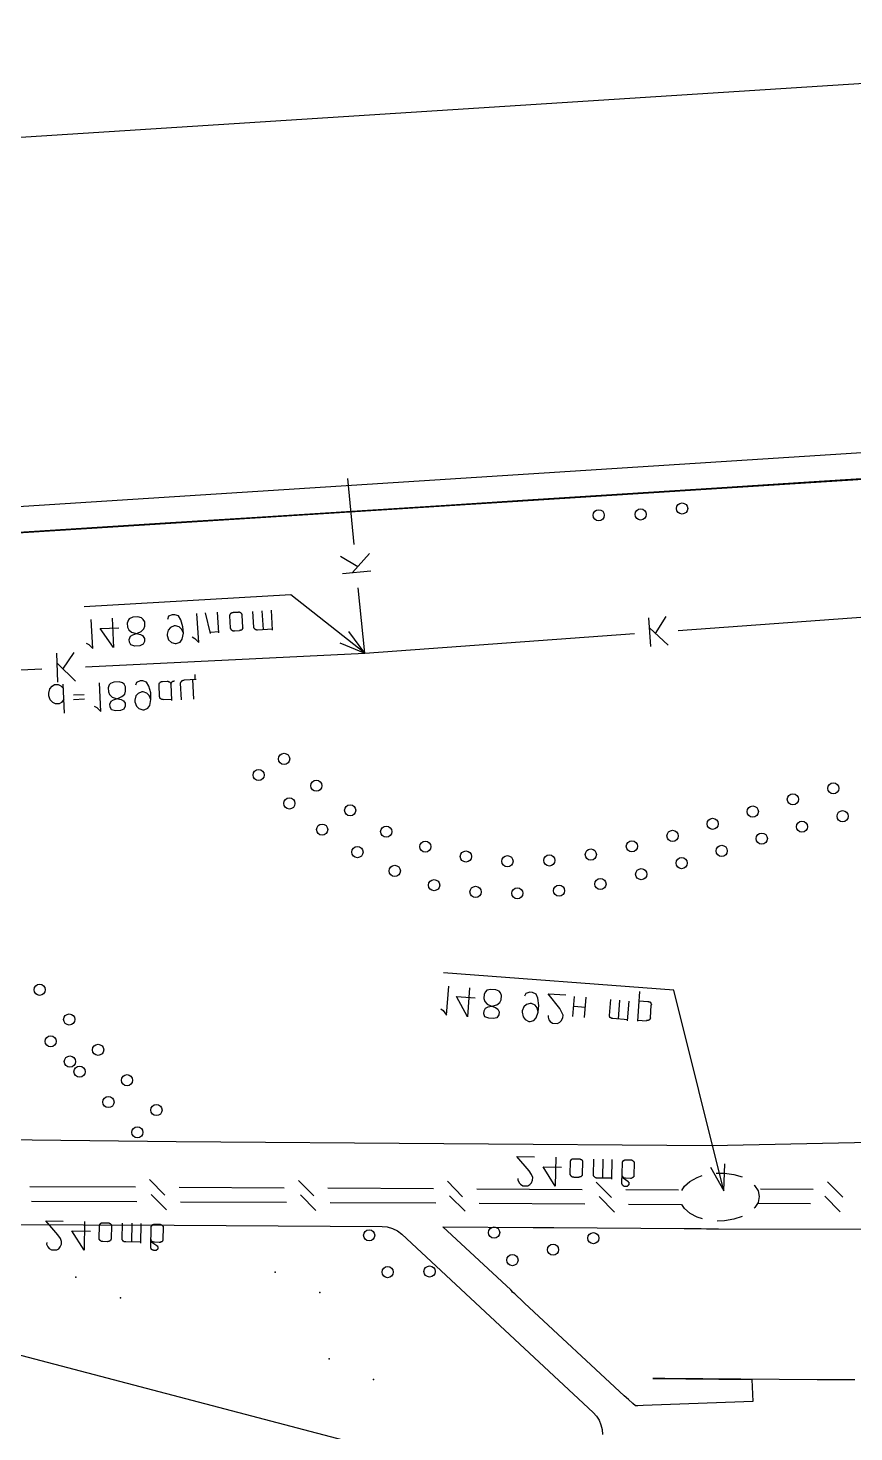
# Model space of a CAD drawing. Header units: metres. Extents: x 20 to 357, y 34 to 206.
# Drawn here: x 116.6 to 146.2, y 100.3 to 150.5 of the extents above; entities that cross this region are included whole.
import ezdxf

# ---------------------------------------------------------------- set-up
doc = ezdxf.new("R2010")
doc.units = ezdxf.units.M
for name, color, linetype in [('BOUNDARY', 7, 'Continuous'), ('BUILDING', 7, 'Continuous'), ('ELECTR_CABLE_COMM', 7, 'Continuous'), ('GRASS', 7, 'Continuous'), ('SEWER', 7, 'Continuous'), ('TREE', 7, 'Continuous')]:
    doc.layers.add(name, color=color, linetype=linetype)

# ---------------------------------------------------------------- blocks, each defined once
blk = doc.blocks.new('КАЛИНА_ОБЫКНОВЕННАЯ')
blk.add_circle((0, 0), 0.2)
blk = doc.blocks.new('МОЖЖЕВЕЛЬНИК')
blk.add_circle((0, 0), 0.2)
blk = doc.blocks.new('БАРБАРИС_ТУНБЕРГА')
blk.add_circle((0, 0), 0.2)
blk = doc.blocks.new('РЯБИНА_ОБЫКНОВЕННАЯ')
blk.add_circle((0, 0), 0.2)
blk = doc.blocks.new('ТУЯ_ЗАПАДНАЯ')
blk.add_circle((0, 0), 0.2)
blk = doc.blocks.new('СИРЕНЬ_ОБЫКНОВЕННАЯ')
blk.add_circle((0, 0), 0.2)

msp = doc.modelspace()

# ---------------------------------------------------------------- linework, layer by layer
at = {"layer": 'BOUNDARY'}
for points in [[(151.114, 134.683), (144.537, 134.265), (141.249, 134.056), (134.672, 133.638), (131.384, 133.429), (124.807, 133.011), (121.518, 132.802), (114.952, 132.385), (111.664, 132.176), (105.087, 131.747), (101.799, 131.538), (95.222, 131.12), (91.933, 130.911), (85.357, 130.493), (82.068, 130.284), (75.491, 129.866), (72.203, 129.657), (65.626, 129.239), (62.337, 129.03)], [(26.176, 126.72), (322.344, 48.898)]]:
    msp.add_lwpolyline(points, dxfattribs=at)
at = {"layer": 'BUILDING'}
msp.add_lwpolyline([(92.12, 145.067), (177.252, 150.521), (178.096, 137.345), (92.964, 131.891)], close=True, dxfattribs=at)
at = {"layer": 'ELECTR_CABLE_COMM'}
for points in [[(141.029, 109.75), (141.502, 108.904), (141.502, 108.904), (139.709, 116.096), (139.709, 116.096), (131.472, 116.712)], [(131.373, 115.425), (131.461, 115.359), (131.461, 115.359), (131.582, 115.194), (131.582, 115.194), (131.659, 116.239)], [(132.407, 116.173), (132.33, 115.139), (132.33, 115.139), (131.934, 115.865), (131.934, 115.865), (132.604, 115.81)], [(133.088, 115.084), (132.956, 115.139), (132.956, 115.139), (132.912, 115.249), (132.912, 115.249), (132.923, 115.348), (132.923, 115.348), (132.978, 115.447), (132.978, 115.447), (133.066, 115.491), (133.066, 115.491), (133.253, 115.524), (133.253, 115.524), (133.385, 115.568), (133.385, 115.568), (133.484, 115.645), (133.484, 115.645), (133.539, 115.744), (133.539, 115.744), (133.55, 115.898), (133.55, 115.898), (133.506, 115.997), (133.506, 115.997), (133.462, 116.052), (133.462, 116.052), (133.341, 116.107), (133.341, 116.107), (133.165, 116.118), (133.165, 116.118), (133.022, 116.085), (133.022, 116.085), (132.978, 116.03), (132.978, 116.03), (132.923, 115.942), (132.923, 115.942), (132.912, 115.788), (132.912, 115.788), (132.945, 115.689), (132.945, 115.689), (133.033, 115.59), (133.033, 115.59), (133.165, 115.535), (133.165, 115.535), (133.33, 115.469), (133.33, 115.469), (133.418, 115.414), (133.418, 115.414), (133.462, 115.315), (133.462, 115.315), (133.451, 115.205), (133.451, 115.205), (133.385, 115.106), (133.385, 115.106), (133.264, 115.073), (133.264, 115.073), (133.088, 115.084)], [(134.859, 115.304), (134.826, 115.458), (134.826, 115.458), (134.749, 115.557), (134.749, 115.557), (134.617, 115.612), (134.617, 115.612), (134.573, 115.612), (134.573, 115.612), (134.441, 115.579), (134.441, 115.579), (134.342, 115.491), (134.342, 115.491), (134.287, 115.348), (134.287, 115.348), (134.287, 115.304), (134.287, 115.304), (134.32, 115.139), (134.32, 115.139), (134.397, 115.04), (134.397, 115.04), (134.529, 114.974), (134.529, 114.974), (134.573, 114.974), (134.573, 114.974), (134.705, 115.007), (134.705, 115.007), (134.793, 115.106), (134.793, 115.106), (134.859, 115.304), (134.859, 115.304), (134.881, 115.546), (134.881, 115.546), (134.848, 115.799), (134.848, 115.799), (134.782, 115.953), (134.782, 115.953), (134.65, 116.008), (134.65, 116.008), (134.562, 116.019), (134.562, 116.019), (134.419, 115.975), (134.419, 115.975), (134.375, 115.876)], [(135.211, 115.183), (135.211, 115.128), (135.211, 115.128), (135.244, 115.029), (135.244, 115.029), (135.288, 114.963), (135.288, 114.963), (135.376, 114.909), (135.376, 114.909), (135.552, 114.898), (135.552, 114.898), (135.629, 114.941), (135.629, 114.941), (135.684, 114.996), (135.684, 114.996), (135.739, 115.095), (135.739, 115.095), (135.75, 115.194), (135.75, 115.194), (135.706, 115.293), (135.706, 115.293), (135.629, 115.436), (135.629, 115.436), (135.222, 115.964), (135.222, 115.964), (135.849, 115.92)], [(136.102, 115.15), (136.157, 115.865)], [(136.52, 115.117), (136.575, 115.843)], [(138.071, 115.029), (137.532, 115.073), (137.532, 115.073), (137.521, 115.073), (137.521, 115.073), (137.51, 115.073), (137.51, 115.073), (137.499, 115.073), (137.499, 115.073), (137.488, 115.084), (137.488, 115.084), (137.477, 115.084), (137.477, 115.084), (137.466, 115.084), (137.466, 115.084), (137.466, 115.095), (137.466, 115.095), (137.455, 115.106), (137.455, 115.106), (137.444, 115.106), (137.444, 115.106), (137.433, 115.106), (137.433, 115.106), (137.433, 115.117), (137.433, 115.117), (137.422, 115.117), (137.422, 115.117), (137.422, 115.128), (137.422, 115.128), (137.422, 115.139), (137.422, 115.139), (137.411, 115.15), (137.411, 115.15), (137.411, 115.161), (137.411, 115.161), (137.411, 115.172), (137.411, 115.172), (137.411, 115.183), (137.411, 115.183), (137.455, 115.755)], [(137.73, 115.051), (137.785, 115.733)], [(138.06, 114.996), (138.115, 115.7)], [(138.423, 114.985), (138.455, 115.513), (138.455, 115.513), (138.499, 116.041)], [(138.785, 115.678), (138.477, 115.7)], [(138.785, 115.689), (138.796, 115.689), (138.796, 115.689), (138.807, 115.689), (138.807, 115.689), (138.818, 115.678), (138.818, 115.678), (138.829, 115.678), (138.829, 115.678), (138.84, 115.678), (138.84, 115.678), (138.84, 115.667), (138.84, 115.667), (138.851, 115.667), (138.851, 115.667), (138.862, 115.667), (138.862, 115.667), (138.862, 115.656), (138.862, 115.656), (138.873, 115.645), (138.873, 115.645), (138.884, 115.645), (138.884, 115.645), (138.884, 115.634), (138.884, 115.634), (138.895, 115.634), (138.895, 115.634), (138.895, 115.623), (138.895, 115.623), (138.895, 115.612), (138.895, 115.612), (138.906, 115.601), (138.906, 115.601), (138.906, 115.59), (138.906, 115.59), (138.917, 115.59), (138.917, 115.59), (138.917, 115.579), (138.917, 115.579), (138.906, 115.568), (138.906, 115.568), (138.906, 115.557)], [(138.873, 115.095), (138.906, 115.557)], [(136.135, 115.513), (136.553, 115.48)], [(138.873, 115.106), (138.873, 115.095), (138.873, 115.095), (138.873, 115.084), (138.873, 115.084), (138.862, 115.073), (138.862, 115.073), (138.862, 115.062), (138.862, 115.062), (138.862, 115.051), (138.862, 115.051), (138.851, 115.051), (138.851, 115.051), (138.851, 115.04), (138.851, 115.04), (138.84, 115.04), (138.84, 115.04), (138.829, 115.029), (138.829, 115.029), (138.829, 115.018), (138.829, 115.018), (138.818, 115.018), (138.818, 115.018), (138.807, 115.018), (138.807, 115.018), (138.807, 115.007), (138.807, 115.007), (138.796, 115.007), (138.796, 115.007), (138.785, 115.007), (138.785, 115.007), (138.774, 115.007), (138.774, 115.007), (138.763, 115.007), (138.763, 115.007), (138.752, 115.007), (138.752, 115.007), (138.741, 115.007), (138.741, 115.007), (138.73, 115.007)], [(138.423, 115.018), (138.73, 114.996)], [(134.133, 109.354), (134.133, 109.299), (134.133, 109.299), (134.177, 109.2), (134.177, 109.2), (134.221, 109.145), (134.221, 109.145), (134.309, 109.09), (134.309, 109.09), (134.485, 109.09), (134.485, 109.09), (134.562, 109.134), (134.562, 109.134), (134.617, 109.2), (134.617, 109.2), (134.661, 109.288), (134.661, 109.288), (134.672, 109.387), (134.672, 109.387), (134.617, 109.497), (134.617, 109.497), (134.54, 109.629), (134.54, 109.629), (134.1, 110.135), (134.1, 110.135), (134.727, 110.124)], [(135.486, 110.113), (135.464, 109.079), (135.464, 109.079), (135.035, 109.772), (135.035, 109.772), (135.695, 109.761)], [(136.014, 109.959), (136.014, 109.97), (136.014, 109.97), (136.014, 109.981), (136.014, 109.981), (136.025, 109.981), (136.025, 109.981), (136.025, 109.992), (136.025, 109.992), (136.025, 110.003), (136.025, 110.003), (136.025, 110.014), (136.025, 110.014), (136.036, 110.014), (136.036, 110.014), (136.036, 110.025), (136.036, 110.025), (136.047, 110.025), (136.047, 110.025), (136.047, 110.036), (136.047, 110.036), (136.058, 110.036), (136.058, 110.036), (136.069, 110.036), (136.069, 110.036), (136.069, 110.047), (136.069, 110.047), (136.08, 110.058), (136.08, 110.058), (136.091, 110.058), (136.091, 110.058), (136.102, 110.058), (136.102, 110.058), (136.113, 110.058), (136.113, 110.058), (136.124, 110.058), (136.124, 110.058), (136.135, 110.058), (136.135, 110.058), (136.146, 110.058)], [(136.146, 110.058), (136.322, 110.058)], [(136.322, 110.058), (136.333, 110.058), (136.333, 110.058), (136.344, 110.058), (136.344, 110.058), (136.355, 110.058), (136.355, 110.058), (136.366, 110.058), (136.366, 110.058), (136.366, 110.047), (136.366, 110.047), (136.377, 110.047), (136.377, 110.047), (136.388, 110.047), (136.388, 110.047), (136.388, 110.036), (136.388, 110.036), (136.399, 110.036), (136.399, 110.036), (136.41, 110.036), (136.41, 110.036), (136.41, 110.025), (136.41, 110.025), (136.421, 110.014), (136.421, 110.014), (136.432, 110.003), (136.432, 110.003), (136.432, 109.992), (136.432, 109.992), (136.443, 109.981), (136.443, 109.981), (136.443, 109.97), (136.443, 109.97), (136.443, 109.959), (136.443, 109.959), (136.443, 109.948)], [(137.499, 109.365), (136.96, 109.365), (136.96, 109.365), (136.949, 109.365), (136.949, 109.365), (136.938, 109.376), (136.938, 109.376), (136.927, 109.376), (136.927, 109.376), (136.916, 109.376), (136.916, 109.376), (136.905, 109.376), (136.905, 109.376), (136.894, 109.387), (136.894, 109.387), (136.883, 109.398), (136.883, 109.398), (136.872, 109.409), (136.872, 109.409), (136.861, 109.409), (136.861, 109.409), (136.861, 109.42), (136.861, 109.42), (136.85, 109.431), (136.85, 109.431), (136.839, 109.442), (136.839, 109.442), (136.839, 109.453), (136.839, 109.453), (136.839, 109.464), (136.839, 109.464), (136.839, 109.475), (136.839, 109.475), (136.85, 110.047)], [(137.169, 109.365), (137.18, 110.047)], [(137.499, 109.332), (137.51, 110.036)], [(136.003, 109.508), (136.014, 109.959)], [(136.443, 109.948), (136.432, 109.508)], [(137.983, 109.068), (137.972, 109.068), (137.972, 109.068), (137.961, 109.068), (137.961, 109.068), (137.95, 109.068), (137.95, 109.068), (137.939, 109.068), (137.939, 109.068), (137.928, 109.079), (137.928, 109.079), (137.917, 109.079), (137.917, 109.079), (137.917, 109.09), (137.917, 109.09), (137.906, 109.09), (137.906, 109.09), (137.895, 109.09), (137.895, 109.09), (137.895, 109.101), (137.895, 109.101), (137.884, 109.112), (137.884, 109.112), (137.873, 109.112), (137.873, 109.112), (137.873, 109.123), (137.873, 109.123), (137.873, 109.134), (137.873, 109.134), (137.862, 109.134), (137.862, 109.134), (137.862, 109.145), (137.862, 109.145), (137.851, 109.156), (137.851, 109.156), (137.851, 109.167), (137.851, 109.167), (137.851, 109.178), (137.851, 109.178), (137.873, 109.904)], [(137.873, 109.904), (137.873, 109.915), (137.873, 109.915), (137.873, 109.926), (137.873, 109.926), (137.873, 109.937), (137.873, 109.937), (137.873, 109.948), (137.873, 109.948), (137.884, 109.959), (137.884, 109.959), (137.884, 109.97), (137.884, 109.97), (137.895, 109.97), (137.895, 109.97), (137.895, 109.981), (137.895, 109.981), (137.906, 109.981), (137.906, 109.981), (137.917, 109.992), (137.917, 109.992), (137.917, 110.003), (137.917, 110.003), (137.928, 109.992), (137.928, 109.992), (137.939, 109.992), (137.939, 109.992), (137.939, 110.003), (137.939, 110.003), (137.95, 110.003), (137.95, 110.003), (137.961, 110.014), (137.961, 110.014), (137.972, 110.014), (137.972, 110.014), (137.983, 110.014), (137.983, 110.014), (137.994, 110.014)], [(137.994, 110.014), (138.17, 110.014)], [(138.17, 110.014), (138.181, 110.014), (138.181, 110.014), (138.192, 110.014), (138.192, 110.014), (138.203, 110.014), (138.203, 110.014), (138.214, 110.014), (138.214, 110.014), (138.214, 110.003), (138.214, 110.003), (138.225, 110.003), (138.225, 110.003), (138.236, 109.992), (138.236, 109.992), (138.247, 109.981), (138.247, 109.981), (138.258, 109.981), (138.258, 109.981), (138.258, 109.97), (138.258, 109.97), (138.269, 109.97), (138.269, 109.97), (138.28, 109.959), (138.28, 109.959), (138.28, 109.948), (138.28, 109.948), (138.28, 109.937), (138.28, 109.937), (138.291, 109.937), (138.291, 109.937), (138.291, 109.926), (138.291, 109.926), (138.291, 109.915), (138.291, 109.915), (138.291, 109.904)], [(138.291, 109.904), (138.28, 109.464)], [(141.227, 109.541), (141.524, 109.541), (141.524, 109.541), (141.854, 109.497), (141.854, 109.497), (142.151, 109.409)], [(141.502, 108.904), (141.535, 109.871)], [(120.452, 109.036), (116.679, 109.057)], [(121.507, 108.75), (120.957, 109.31)], [(125.775, 109.003), (122.013, 109.025)], [(126.83, 108.728), (126.281, 109.277)], [(132.154, 108.695), (131.615, 109.255)], [(136.135, 109.387), (136.135, 109.398), (136.135, 109.398), (136.124, 109.398), (136.124, 109.398), (136.113, 109.398), (136.113, 109.398), (136.102, 109.398), (136.102, 109.398), (136.091, 109.398), (136.091, 109.398), (136.08, 109.398), (136.08, 109.398), (136.08, 109.409), (136.08, 109.409), (136.069, 109.409), (136.069, 109.409), (136.058, 109.42), (136.058, 109.42), (136.047, 109.431), (136.047, 109.431), (136.036, 109.431), (136.036, 109.431), (136.025, 109.442), (136.025, 109.442), (136.025, 109.453), (136.025, 109.453), (136.014, 109.453), (136.014, 109.453), (136.025, 109.464), (136.025, 109.464), (136.014, 109.464), (136.014, 109.464), (136.014, 109.475), (136.014, 109.475), (136.014, 109.486), (136.014, 109.486), (136.003, 109.486), (136.003, 109.486), (136.003, 109.497), (136.003, 109.497), (136.003, 109.508)], [(136.311, 109.387), (136.135, 109.387)], [(136.432, 109.508), (136.432, 109.497), (136.432, 109.497), (136.432, 109.486), (136.432, 109.486), (136.432, 109.475), (136.432, 109.475), (136.432, 109.464), (136.432, 109.464), (136.432, 109.453), (136.432, 109.453), (136.421, 109.442), (136.421, 109.442), (136.41, 109.442), (136.41, 109.442), (136.41, 109.431), (136.41, 109.431), (136.399, 109.42), (136.399, 109.42), (136.388, 109.409), (136.388, 109.409), (136.377, 109.409), (136.377, 109.409), (136.366, 109.409), (136.366, 109.409), (136.355, 109.409), (136.355, 109.409), (136.355, 109.398), (136.355, 109.398), (136.344, 109.398), (136.344, 109.398), (136.333, 109.398), (136.333, 109.398), (136.322, 109.398), (136.322, 109.398), (136.311, 109.398), (136.311, 109.398), (136.311, 109.387)], [(137.488, 108.673), (136.938, 109.222)], [(137.983, 109.365), (137.972, 109.365), (137.972, 109.365), (137.961, 109.365), (137.961, 109.365), (137.95, 109.365), (137.95, 109.365), (137.939, 109.365), (137.939, 109.365), (137.928, 109.365), (137.928, 109.365), (137.928, 109.376), (137.928, 109.376), (137.917, 109.376), (137.917, 109.376), (137.906, 109.387), (137.906, 109.387), (137.895, 109.398), (137.895, 109.398), (137.895, 109.409), (137.895, 109.409), (137.884, 109.409), (137.884, 109.409), (137.873, 109.409), (137.873, 109.409), (137.873, 109.42), (137.873, 109.42), (137.873, 109.431), (137.873, 109.431), (137.873, 109.442), (137.873, 109.442), (137.862, 109.442), (137.862, 109.442), (137.862, 109.453), (137.862, 109.453), (137.862, 109.464), (137.862, 109.464), (137.862, 109.475)], [(137.862, 109.398), (138.071, 109.255), (138.071, 109.255), (138.071, 109.244), (138.071, 109.244), (138.082, 109.244), (138.082, 109.244), (138.082, 109.233), (138.082, 109.233), (138.093, 109.222), (138.093, 109.222), (138.104, 109.222), (138.104, 109.222), (138.104, 109.211), (138.104, 109.211), (138.104, 109.2), (138.104, 109.2), (138.104, 109.189), (138.104, 109.189), (138.104, 109.178), (138.104, 109.178), (138.104, 109.167), (138.104, 109.167), (138.104, 109.156), (138.104, 109.156), (138.104, 109.145), (138.104, 109.145), (138.104, 109.134), (138.104, 109.134), (138.104, 109.123), (138.104, 109.123), (138.093, 109.123), (138.093, 109.123), (138.093, 109.112), (138.093, 109.112), (138.082, 109.112), (138.082, 109.112), (138.082, 109.101), (138.082, 109.101), (138.071, 109.101), (138.071, 109.101), (138.071, 109.09), (138.071, 109.09), (138.06, 109.09), (138.06, 109.09), (138.06, 109.079), (138.06, 109.079), (138.049, 109.079), (138.049, 109.079), (138.038, 109.068), (138.038, 109.068), (138.027, 109.068), (138.027, 109.068), (138.016, 109.068), (138.016, 109.068), (138.005, 109.068), (138.005, 109.068), (137.994, 109.068), (137.994, 109.068), (137.983, 109.068)], [(138.159, 109.354), (137.983, 109.365)], [(138.28, 109.464), (138.28, 109.453), (138.28, 109.453), (138.28, 109.442), (138.28, 109.442), (138.28, 109.431), (138.28, 109.431), (138.28, 109.42), (138.28, 109.42), (138.28, 109.409), (138.28, 109.409), (138.269, 109.409), (138.269, 109.409), (138.258, 109.398), (138.258, 109.398), (138.258, 109.387), (138.258, 109.387), (138.247, 109.387), (138.247, 109.387), (138.236, 109.387), (138.236, 109.387), (138.236, 109.376), (138.236, 109.376), (138.225, 109.376), (138.225, 109.376), (138.214, 109.365), (138.214, 109.365), (138.203, 109.365), (138.203, 109.365), (138.203, 109.354), (138.203, 109.354), (138.192, 109.354), (138.192, 109.354), (138.181, 109.354), (138.181, 109.354), (138.17, 109.354), (138.17, 109.354), (138.159, 109.354)], [(139.995, 108.915), (140.094, 109.079), (140.094, 109.079), (140.281, 109.244), (140.281, 109.244), (140.545, 109.387), (140.545, 109.387), (140.721, 109.453)], [(142.58, 109.123), (142.602, 109.101), (142.602, 109.101), (142.723, 108.904), (142.723, 108.904), (142.767, 108.706)], [(145.758, 108.684), (145.208, 109.233)], [(120.507, 108.519), (116.734, 108.53)], [(121.562, 108.233), (121.012, 108.783)], [(126.907, 108.2), (126.358, 108.761)], [(131.109, 108.981), (127.336, 109.003)], [(132.242, 108.178), (131.692, 108.728)], [(136.432, 108.948), (132.659, 108.97)], [(137.587, 108.145), (137.037, 108.706)], [(139.874, 108.937), (137.994, 108.948)], [(142.767, 108.706), (142.723, 108.497), (142.723, 108.497), (142.613, 108.31), (142.613, 108.31), (142.591, 108.288)], [(144.702, 108.959), (142.811, 108.97)], [(145.659, 108.156), (145.109, 108.717)], [(125.852, 108.486), (122.068, 108.508)], [(131.197, 108.464), (127.413, 108.475)], [(136.531, 108.431), (132.747, 108.453)], [(139.984, 108.409), (138.093, 108.42)], [(140.743, 107.903), (140.545, 107.969), (140.545, 107.969), (140.292, 108.101), (140.292, 108.101), (140.094, 108.277), (140.094, 108.277), (139.995, 108.42)], [(144.603, 108.442), (142.723, 108.453)], [(117.284, 107.056), (117.273, 107.001), (117.273, 107.001), (117.317, 106.902), (117.317, 106.902), (117.361, 106.847), (117.361, 106.847), (117.449, 106.792), (117.449, 106.792), (117.636, 106.792), (117.636, 106.792), (117.713, 106.836), (117.713, 106.836), (117.757, 106.902), (117.757, 106.902), (117.812, 107.001), (117.812, 107.001), (117.812, 107.1), (117.812, 107.1), (117.768, 107.199), (117.768, 107.199), (117.68, 107.331), (117.68, 107.331), (117.251, 107.837), (117.251, 107.837), (117.867, 107.826)], [(118.626, 107.815), (118.615, 106.781), (118.615, 106.781), (118.175, 107.474), (118.175, 107.474), (118.846, 107.463)], [(119.154, 107.21), (119.165, 107.661)], [(119.165, 107.661), (119.165, 107.672), (119.165, 107.672), (119.165, 107.683), (119.165, 107.683), (119.165, 107.694), (119.165, 107.694), (119.176, 107.694), (119.176, 107.694), (119.176, 107.705), (119.176, 107.705), (119.176, 107.716), (119.176, 107.716), (119.187, 107.716), (119.187, 107.716), (119.187, 107.727), (119.187, 107.727), (119.198, 107.727), (119.198, 107.727), (119.198, 107.738), (119.198, 107.738), (119.209, 107.738), (119.209, 107.738), (119.209, 107.749), (119.209, 107.749), (119.22, 107.749), (119.22, 107.749), (119.231, 107.76), (119.231, 107.76), (119.242, 107.76), (119.242, 107.76), (119.253, 107.76), (119.253, 107.76), (119.264, 107.76), (119.264, 107.76), (119.275, 107.76), (119.275, 107.76), (119.286, 107.76), (119.286, 107.76), (119.297, 107.76)], [(119.297, 107.76), (119.462, 107.76)], [(119.462, 107.76), (119.473, 107.76), (119.473, 107.76), (119.484, 107.76), (119.484, 107.76), (119.495, 107.76), (119.495, 107.76), (119.506, 107.76), (119.506, 107.76), (119.517, 107.749), (119.517, 107.749), (119.528, 107.749), (119.528, 107.749), (119.539, 107.738), (119.539, 107.738), (119.55, 107.738), (119.55, 107.738), (119.561, 107.727), (119.561, 107.727), (119.572, 107.716), (119.572, 107.716), (119.572, 107.705), (119.572, 107.705), (119.583, 107.705), (119.583, 107.705), (119.583, 107.694), (119.583, 107.694), (119.594, 107.683), (119.594, 107.683), (119.594, 107.672), (119.594, 107.672), (119.594, 107.661), (119.594, 107.661), (119.594, 107.65)], [(119.594, 107.65), (119.583, 107.21)], [(120.65, 107.067), (120.111, 107.078), (120.111, 107.078), (120.1, 107.078), (120.1, 107.078), (120.089, 107.078), (120.089, 107.078), (120.078, 107.078), (120.078, 107.078), (120.067, 107.078), (120.067, 107.078), (120.056, 107.078), (120.056, 107.078), (120.045, 107.078), (120.045, 107.078), (120.045, 107.089), (120.045, 107.089), (120.034, 107.1), (120.034, 107.1), (120.023, 107.1), (120.023, 107.1), (120.023, 107.111), (120.023, 107.111), (120.012, 107.111), (120.012, 107.111), (120.001, 107.111), (120.001, 107.111), (120.001, 107.122), (120.001, 107.122), (120.001, 107.133), (120.001, 107.133), (119.99, 107.144), (119.99, 107.144), (119.99, 107.155), (119.99, 107.155), (119.979, 107.155), (119.979, 107.155), (119.979, 107.166), (119.979, 107.166), (119.979, 107.177), (119.979, 107.177), (119.99, 107.749)], [(120.32, 107.067), (120.331, 107.749)], [(120.65, 107.034), (120.661, 107.738)], [(121.122, 106.77), (121.111, 106.77), (121.111, 106.77), (121.1, 106.77), (121.1, 106.77), (121.1, 106.781), (121.1, 106.781), (121.089, 106.781), (121.089, 106.781), (121.078, 106.781), (121.078, 106.781), (121.067, 106.781), (121.067, 106.781), (121.056, 106.792), (121.056, 106.792), (121.045, 106.792), (121.045, 106.792), (121.045, 106.803), (121.045, 106.803), (121.034, 106.803), (121.034, 106.803), (121.034, 106.814), (121.034, 106.814), (121.023, 106.814), (121.023, 106.814), (121.012, 106.825), (121.012, 106.825), (121.012, 106.836), (121.012, 106.836), (121.012, 106.847), (121.012, 106.847), (121.001, 106.858), (121.001, 106.858), (121.001, 106.869), (121.001, 106.869), (121.001, 106.88), (121.001, 106.88), (121.012, 107.606)], [(121.012, 107.606), (121.012, 107.617), (121.012, 107.617), (121.012, 107.628), (121.012, 107.628), (121.012, 107.639), (121.012, 107.639), (121.023, 107.639), (121.023, 107.639), (121.023, 107.65), (121.023, 107.65), (121.034, 107.661), (121.034, 107.661), (121.034, 107.672), (121.034, 107.672), (121.045, 107.672), (121.045, 107.672), (121.045, 107.683), (121.045, 107.683), (121.056, 107.683), (121.056, 107.683), (121.056, 107.694), (121.056, 107.694), (121.067, 107.705), (121.067, 107.705), (121.078, 107.705), (121.078, 107.705), (121.089, 107.705), (121.089, 107.705), (121.1, 107.705), (121.1, 107.705), (121.1, 107.716), (121.1, 107.716), (121.111, 107.716), (121.111, 107.716), (121.122, 107.716), (121.122, 107.716), (121.133, 107.716), (121.133, 107.716), (121.144, 107.716)], [(121.144, 107.716), (121.309, 107.716)], [(121.309, 107.716), (121.32, 107.716), (121.32, 107.716), (121.331, 107.716), (121.331, 107.716), (121.342, 107.716), (121.342, 107.716), (121.353, 107.716), (121.353, 107.716), (121.353, 107.705), (121.353, 107.705), (121.364, 107.705), (121.364, 107.705), (121.375, 107.705), (121.375, 107.705), (121.375, 107.694), (121.375, 107.694), (121.386, 107.694), (121.386, 107.694), (121.397, 107.683), (121.397, 107.683), (121.408, 107.683), (121.408, 107.683), (121.419, 107.672), (121.419, 107.672), (121.419, 107.661), (121.419, 107.661), (121.43, 107.65), (121.43, 107.65), (121.441, 107.639), (121.441, 107.639), (121.441, 107.628), (121.441, 107.628), (121.441, 107.617), (121.441, 107.617), (121.441, 107.606)], [(121.441, 107.606), (121.43, 107.166)], [(142.162, 107.991), (141.854, 107.892), (141.854, 107.892), (141.524, 107.837), (141.524, 107.837), (141.26, 107.826)], [(119.286, 107.1), (119.275, 107.1), (119.275, 107.1), (119.264, 107.1), (119.264, 107.1), (119.253, 107.1), (119.253, 107.1), (119.242, 107.1), (119.242, 107.1), (119.231, 107.1), (119.231, 107.1), (119.22, 107.111), (119.22, 107.111), (119.209, 107.122), (119.209, 107.122), (119.198, 107.122), (119.198, 107.122), (119.198, 107.133), (119.198, 107.133), (119.187, 107.133), (119.187, 107.133), (119.176, 107.133), (119.176, 107.133), (119.176, 107.144), (119.176, 107.144), (119.176, 107.155), (119.176, 107.155), (119.165, 107.155), (119.165, 107.155), (119.165, 107.166), (119.165, 107.166), (119.154, 107.166), (119.154, 107.166), (119.154, 107.177), (119.154, 107.177), (119.154, 107.188), (119.154, 107.188), (119.154, 107.199), (119.154, 107.199), (119.154, 107.21)], [(119.451, 107.089), (119.286, 107.1)], [(119.583, 107.21), (119.583, 107.199), (119.583, 107.199), (119.583, 107.188), (119.583, 107.188), (119.583, 107.177), (119.583, 107.177), (119.572, 107.166), (119.572, 107.166), (119.572, 107.155), (119.572, 107.155), (119.572, 107.144), (119.572, 107.144), (119.561, 107.144), (119.561, 107.144), (119.561, 107.133), (119.561, 107.133), (119.55, 107.133), (119.55, 107.133), (119.539, 107.122), (119.539, 107.122), (119.539, 107.111), (119.539, 107.111), (119.528, 107.111), (119.528, 107.111), (119.517, 107.111), (119.517, 107.111), (119.506, 107.111), (119.506, 107.111), (119.495, 107.1), (119.495, 107.1), (119.484, 107.1), (119.484, 107.1), (119.473, 107.1), (119.473, 107.1), (119.462, 107.1), (119.462, 107.1), (119.451, 107.089)], [(121.001, 107.1), (121.221, 106.957), (121.221, 106.957), (121.221, 106.946), (121.221, 106.946), (121.232, 106.935), (121.232, 106.935), (121.243, 106.935), (121.243, 106.935), (121.243, 106.924), (121.243, 106.924), (121.243, 106.913), (121.243, 106.913), (121.254, 106.902), (121.254, 106.902), (121.254, 106.891), (121.254, 106.891), (121.254, 106.88), (121.254, 106.88), (121.254, 106.869), (121.254, 106.869), (121.254, 106.858), (121.254, 106.858), (121.254, 106.847), (121.254, 106.847), (121.254, 106.836), (121.254, 106.836), (121.243, 106.836), (121.243, 106.836), (121.243, 106.825), (121.243, 106.825), (121.243, 106.814), (121.243, 106.814), (121.232, 106.814), (121.232, 106.814), (121.232, 106.803), (121.232, 106.803), (121.221, 106.803), (121.221, 106.803), (121.221, 106.792), (121.221, 106.792), (121.21, 106.792), (121.21, 106.792), (121.199, 106.781), (121.199, 106.781), (121.188, 106.77), (121.188, 106.77), (121.177, 106.77), (121.177, 106.77), (121.166, 106.77), (121.166, 106.77), (121.155, 106.77), (121.155, 106.77), (121.144, 106.77), (121.144, 106.77), (121.133, 106.77), (121.133, 106.77), (121.122, 106.77)], [(121.133, 107.067), (121.122, 107.067), (121.122, 107.067), (121.111, 107.067), (121.111, 107.067), (121.1, 107.067), (121.1, 107.067), (121.089, 107.067), (121.089, 107.067), (121.089, 107.078), (121.089, 107.078), (121.078, 107.078), (121.078, 107.078), (121.067, 107.078), (121.067, 107.078), (121.056, 107.078), (121.056, 107.078), (121.045, 107.089), (121.045, 107.089), (121.045, 107.1), (121.045, 107.1), (121.034, 107.1), (121.034, 107.1), (121.034, 107.111), (121.034, 107.111), (121.023, 107.111), (121.023, 107.111), (121.023, 107.122), (121.023, 107.122), (121.012, 107.133), (121.012, 107.133), (121.012, 107.144), (121.012, 107.144), (121.012, 107.155), (121.012, 107.155), (121.012, 107.166), (121.012, 107.166), (121.012, 107.177)], [(121.298, 107.056), (121.133, 107.067)], [(121.43, 107.166), (121.43, 107.155), (121.43, 107.155), (121.43, 107.144), (121.43, 107.144), (121.43, 107.133), (121.43, 107.133), (121.419, 107.122), (121.419, 107.122), (121.419, 107.111), (121.419, 107.111), (121.408, 107.1), (121.408, 107.1), (121.397, 107.089), (121.397, 107.089), (121.386, 107.089), (121.386, 107.089), (121.375, 107.078), (121.375, 107.078), (121.364, 107.078), (121.364, 107.078), (121.364, 107.067), (121.364, 107.067), (121.353, 107.067), (121.353, 107.067), (121.342, 107.067), (121.342, 107.067), (121.342, 107.056), (121.342, 107.056), (121.331, 107.056), (121.331, 107.056), (121.32, 107.056), (121.32, 107.056), (121.309, 107.056), (121.309, 107.056), (121.298, 107.056)]]:
    msp.add_lwpolyline(points, dxfattribs=at)
at = {"layer": 'GRASS'}
for points in [[(56.112, 128.623), (72.038, 129.635), (92.384, 130.933), (93.583, 131.01), (111.521, 132.154), (124.73, 132.989), (130.009, 133.33), (149.674, 134.584)], [(158.098, 110.883), (141.062, 110.52), (121.903, 110.663), (116.756, 110.718), (103.899, 110.861), (86.412, 110.96), (85.247, 110.971), (65.384, 111.015), (49.844, 111.092)], [(51.746, 107.848), (65.703, 107.738), (69.552, 107.749), (85.016, 107.782), (95.409, 107.76), (104.119, 107.749), (115.337, 107.705), (121.837, 107.683), (129.272, 107.628), (129.459, 107.617), (129.646, 107.562), (129.822, 107.474), (129.976, 107.353), (136.828, 100.974), (136.949, 100.842), (137.037, 100.699), (137.103, 100.534), (137.147, 100.369), (137.158, 100.193)], [(146.187, 102.14), (146.077, 102.14), (145.945, 102.14), (145.78, 102.14), (145.604, 102.14), (145.417, 102.151), (145.23, 102.151), (145.032, 102.151), (144.845, 102.151), (139.39, 102.195), (138.961, 102.195), (142.503, 102.162), (142.536, 101.37), (142.217, 101.359), (138.62, 101.227), (138.423, 101.216), (138.335, 101.216), (138.247, 101.293), (138.093, 101.436), (137.939, 101.568), (134.375, 104.889), (134.243, 105.021), (134.122, 105.131), (134.023, 105.219), (133.946, 105.285), (133.902, 105.34), (133.88, 105.351), (133.88, 105.362), (131.45, 107.617), (134.683, 107.595), (134.727, 107.595), (134.815, 107.595), (134.925, 107.595), (135.068, 107.595), (135.233, 107.595), (135.343, 107.595), (135.42, 107.595), (140.083, 107.562), (140.281, 107.562), (140.479, 107.562), (140.688, 107.562), (140.886, 107.551), (141.304, 107.551), (146.77, 107.54)]]:
    msp.add_lwpolyline(points, dxfattribs=at)
at = {"layer": 'SEWER'}
for points in [[(128.282, 132.044), (128.051, 134.397)], [(128.216, 131.032), (128.821, 131.714)], [(128.403, 131.241), (127.787, 131.615)], [(128.876, 131.087), (127.853, 130.988)], [(127.765, 128.524), (128.656, 128.15), (128.656, 128.15), (126.006, 130.24), (126.006, 130.24), (118.615, 129.811)], [(128.656, 128.15), (128.425, 130.493)], [(124.125, 129.613), (124.136, 129.613), (124.136, 129.613), (124.136, 129.624), (124.136, 129.624), (124.147, 129.624), (124.147, 129.624), (124.158, 129.624), (124.158, 129.624), (124.169, 129.624), (124.169, 129.624), (124.18, 129.613), (124.18, 129.613), (124.191, 129.613), (124.191, 129.613), (124.202, 129.602), (124.202, 129.602), (124.213, 129.602), (124.213, 129.602), (124.224, 129.591), (124.224, 129.591), (124.235, 129.58), (124.235, 129.58), (124.246, 129.569), (124.246, 129.569), (124.246, 129.558), (124.246, 129.558), (124.257, 129.547), (124.257, 129.547), (124.257, 129.536), (124.257, 129.536), (124.257, 129.525), (124.257, 129.525), (124.257, 129.514)], [(125.357, 129.008), (124.818, 128.975), (124.818, 128.975), (124.807, 128.975), (124.807, 128.975), (124.796, 128.975), (124.796, 128.975), (124.785, 128.975), (124.785, 128.975), (124.785, 128.986), (124.785, 128.986), (124.774, 128.986), (124.774, 128.986), (124.763, 128.986), (124.763, 128.986), (124.752, 128.997), (124.752, 128.997), (124.741, 128.997), (124.741, 128.997), (124.73, 128.997), (124.73, 128.997), (124.73, 129.008), (124.73, 129.008), (124.719, 129.008), (124.719, 129.008), (124.719, 129.019), (124.719, 129.019), (124.708, 129.019), (124.708, 129.019), (124.708, 129.03), (124.708, 129.03), (124.697, 129.041), (124.697, 129.041), (124.697, 129.052), (124.697, 129.052), (124.686, 129.052), (124.686, 129.052), (124.686, 129.063), (124.686, 129.063), (124.686, 129.074), (124.686, 129.074), (124.686, 129.085), (124.686, 129.085), (124.653, 129.646)], [(125.027, 128.997), (124.983, 129.668)], [(125.357, 128.975), (125.324, 129.69)], [(139.863, 128.964), (149.509, 129.668)], [(118.692, 128.513), (118.78, 128.458), (118.78, 128.458), (118.923, 128.315), (118.923, 128.315), (118.868, 129.36)], [(119.616, 129.404), (119.671, 128.359), (119.671, 128.359), (119.187, 129.03), (119.187, 129.03), (119.858, 129.063)], [(120.43, 128.403), (120.287, 128.447), (120.287, 128.447), (120.243, 128.546), (120.243, 128.546), (120.232, 128.645), (120.232, 128.645), (120.276, 128.755), (120.276, 128.755), (120.364, 128.81), (120.364, 128.81), (120.529, 128.865), (120.529, 128.865), (120.661, 128.92), (120.661, 128.92), (120.749, 129.019), (120.749, 129.019), (120.782, 129.118), (120.782, 129.118), (120.782, 129.272), (120.782, 129.272), (120.727, 129.36), (120.727, 129.36), (120.672, 129.415), (120.672, 129.415), (120.54, 129.448), (120.54, 129.448), (120.364, 129.437), (120.364, 129.437), (120.232, 129.382), (120.232, 129.382), (120.199, 129.338), (120.199, 129.338), (120.155, 129.228), (120.155, 129.228), (120.166, 129.085), (120.166, 129.085), (120.21, 128.986), (120.21, 128.986), (120.309, 128.898), (120.309, 128.898), (120.441, 128.865), (120.441, 128.865), (120.628, 128.821), (120.628, 128.821), (120.705, 128.777), (120.705, 128.777), (120.771, 128.678), (120.771, 128.678), (120.771, 128.568), (120.771, 128.568), (120.727, 128.469), (120.727, 128.469), (120.606, 128.414), (120.606, 128.414), (120.43, 128.403)], [(122.167, 128.865), (122.101, 129.008), (122.101, 129.008), (122.013, 129.096), (122.013, 129.096), (121.881, 129.129), (121.881, 129.129), (121.837, 129.129), (121.837, 129.129), (121.705, 129.074), (121.705, 129.074), (121.617, 128.975), (121.617, 128.975), (121.584, 128.832), (121.584, 128.832), (121.584, 128.777), (121.584, 128.777), (121.639, 128.623), (121.639, 128.623), (121.738, 128.535), (121.738, 128.535), (121.87, 128.491), (121.87, 128.491), (121.914, 128.491), (121.914, 128.491), (122.046, 128.546), (122.046, 128.546), (122.123, 128.656), (122.123, 128.656), (122.167, 128.865), (122.167, 128.865), (122.145, 129.096), (122.145, 129.096), (122.079, 129.338), (122.079, 129.338), (121.991, 129.481), (121.991, 129.481), (121.859, 129.525), (121.859, 129.525), (121.771, 129.525), (121.771, 129.525), (121.639, 129.47), (121.639, 129.47), (121.595, 129.36)], [(122.486, 128.733), (122.574, 128.678), (122.574, 128.678), (122.717, 128.535), (122.717, 128.535), (122.651, 129.569)], [(123.135, 128.854), (122.959, 129.591)], [(123.432, 128.876), (123.388, 129.613)], [(123.828, 129.492), (123.828, 129.503), (123.828, 129.503), (123.828, 129.514), (123.828, 129.514), (123.839, 129.514), (123.839, 129.514), (123.839, 129.525), (123.839, 129.525), (123.839, 129.536), (123.839, 129.536), (123.839, 129.547), (123.839, 129.547), (123.85, 129.547), (123.85, 129.547), (123.85, 129.558), (123.85, 129.558), (123.861, 129.569), (123.861, 129.569), (123.861, 129.58), (123.861, 129.58), (123.872, 129.58), (123.872, 129.58), (123.872, 129.591), (123.872, 129.591), (123.883, 129.591), (123.883, 129.591), (123.894, 129.591), (123.894, 129.591), (123.905, 129.602), (123.905, 129.602), (123.916, 129.602), (123.916, 129.602), (123.927, 129.602), (123.927, 129.602), (123.938, 129.602), (123.938, 129.602), (123.949, 129.602), (123.949, 129.602), (123.96, 129.613)], [(123.85, 129.052), (123.828, 129.492)], [(123.96, 129.613), (124.125, 129.613)], [(124.257, 129.514), (124.279, 129.074)], [(138.895, 128.392), (138.818, 129.415)], [(139.06, 128.854), (139.434, 129.459)], [(123.432, 128.909), (123.135, 128.887)], [(123.993, 128.942), (123.982, 128.953), (123.982, 128.953), (123.971, 128.953), (123.971, 128.953), (123.96, 128.942), (123.96, 128.942), (123.949, 128.942), (123.949, 128.942), (123.938, 128.942), (123.938, 128.942), (123.938, 128.953), (123.938, 128.953), (123.927, 128.953), (123.927, 128.953), (123.916, 128.964), (123.916, 128.964), (123.905, 128.964), (123.905, 128.964), (123.894, 128.964), (123.894, 128.964), (123.894, 128.975), (123.894, 128.975), (123.883, 128.975), (123.883, 128.975), (123.883, 128.986), (123.883, 128.986), (123.883, 128.997), (123.883, 128.997), (123.872, 128.997), (123.872, 128.997), (123.861, 129.008), (123.861, 129.008), (123.861, 129.019), (123.861, 129.019), (123.85, 129.03), (123.85, 129.03), (123.85, 129.041), (123.85, 129.041), (123.85, 129.052)], [(124.169, 128.953), (123.993, 128.942)], [(124.279, 129.074), (124.29, 129.063), (124.29, 129.063), (124.29, 129.052), (124.29, 129.052), (124.29, 129.041), (124.29, 129.041), (124.279, 129.03), (124.279, 129.03), (124.279, 129.019), (124.279, 129.019), (124.268, 129.019), (124.268, 129.019), (124.268, 129.008), (124.268, 129.008), (124.268, 128.997), (124.268, 128.997), (124.257, 128.997), (124.257, 128.997), (124.257, 128.986), (124.257, 128.986), (124.246, 128.975), (124.246, 128.975), (124.235, 128.975), (124.235, 128.975), (124.224, 128.975), (124.224, 128.975), (124.213, 128.975), (124.213, 128.975), (124.213, 128.964), (124.213, 128.964), (124.202, 128.964), (124.202, 128.964), (124.191, 128.964), (124.191, 128.964), (124.18, 128.964), (124.18, 128.964), (124.169, 128.964), (124.169, 128.964), (124.169, 128.953)], [(128.656, 128.15), (128.084, 128.931)], [(128.656, 128.15), (138.302, 128.854)], [(138.84, 129.052), (139.511, 128.436)], [(117.68, 127.116), (117.636, 128.15)], [(117.856, 127.578), (118.263, 128.172)], [(118.67, 127.666), (128.656, 128.15)], [(117.658, 127.776), (118.307, 127.149)], [(107.122, 127.116), (117.108, 127.589)], [(119.737, 126.083), (119.594, 126.127), (119.594, 126.127), (119.55, 126.226), (119.55, 126.226), (119.539, 126.325), (119.539, 126.325), (119.583, 126.435), (119.583, 126.435), (119.671, 126.479), (119.671, 126.479), (119.847, 126.545), (119.847, 126.545), (119.968, 126.6), (119.968, 126.6), (120.067, 126.688), (120.067, 126.688), (120.1, 126.786), (120.1, 126.786), (120.1, 126.94), (120.1, 126.94), (120.045, 127.039), (120.045, 127.039), (119.99, 127.083), (119.99, 127.083), (119.869, 127.127), (119.869, 127.127), (119.682, 127.116), (119.682, 127.116), (119.561, 127.061), (119.561, 127.061), (119.517, 127.017), (119.517, 127.017), (119.473, 126.907), (119.473, 126.907), (119.484, 126.764), (119.484, 126.764), (119.528, 126.666), (119.528, 126.666), (119.616, 126.578), (119.616, 126.578), (119.759, 126.534), (119.759, 126.534), (119.935, 126.49), (119.935, 126.49), (120.023, 126.446), (120.023, 126.446), (120.078, 126.358), (120.078, 126.358), (120.078, 126.248), (120.078, 126.248), (120.034, 126.149), (120.034, 126.149), (119.913, 126.094), (119.913, 126.094), (119.737, 126.083)], [(121.001, 126.49), (120.946, 126.633), (120.946, 126.633), (120.858, 126.72), (120.858, 126.72), (120.727, 126.764), (120.727, 126.764), (120.683, 126.764), (120.683, 126.764), (120.551, 126.709), (120.551, 126.709), (120.463, 126.622), (120.463, 126.622), (120.43, 126.468), (120.43, 126.468), (120.43, 126.413), (120.43, 126.413), (120.485, 126.259), (120.485, 126.259), (120.573, 126.171), (120.573, 126.171), (120.716, 126.127), (120.716, 126.127), (120.76, 126.127), (120.76, 126.127), (120.891, 126.182), (120.891, 126.182), (120.968, 126.281), (120.968, 126.281), (121.001, 126.49), (121.001, 126.49), (121.001, 126.731), (121.001, 126.731), (120.935, 126.973), (120.935, 126.973), (120.847, 127.116), (120.847, 127.116), (120.716, 127.16), (120.716, 127.16), (120.617, 127.16), (120.617, 127.16), (120.485, 127.105), (120.485, 127.105), (120.452, 127.006)], [(121.298, 127.028), (121.298, 127.039), (121.298, 127.039), (121.298, 127.05), (121.298, 127.05), (121.298, 127.061), (121.298, 127.061), (121.309, 127.072), (121.309, 127.072), (121.309, 127.083), (121.309, 127.083), (121.32, 127.083), (121.32, 127.083), (121.32, 127.094), (121.32, 127.094), (121.331, 127.105), (121.331, 127.105), (121.342, 127.116), (121.342, 127.116), (121.353, 127.116), (121.353, 127.116), (121.353, 127.127), (121.353, 127.127), (121.364, 127.127), (121.364, 127.127), (121.375, 127.127), (121.375, 127.127), (121.375, 127.138), (121.375, 127.138), (121.386, 127.138), (121.386, 127.138), (121.397, 127.138), (121.397, 127.138), (121.408, 127.138), (121.408, 127.138), (121.419, 127.138)], [(121.419, 127.138), (121.584, 127.149)], [(121.584, 127.149), (121.595, 127.149), (121.595, 127.149), (121.606, 127.149), (121.606, 127.149), (121.617, 127.149), (121.617, 127.149), (121.628, 127.149), (121.628, 127.149), (121.628, 127.138), (121.628, 127.138), (121.639, 127.138), (121.639, 127.138), (121.65, 127.138), (121.65, 127.138), (121.65, 127.127), (121.65, 127.127), (121.661, 127.127), (121.661, 127.127), (121.672, 127.127), (121.672, 127.127), (121.683, 127.116), (121.683, 127.116), (121.694, 127.105), (121.694, 127.105), (121.705, 127.094), (121.705, 127.094), (121.705, 127.083), (121.705, 127.083), (121.716, 127.072), (121.716, 127.072), (121.716, 127.061), (121.716, 127.061), (121.716, 127.05), (121.716, 127.05), (121.716, 127.039), (121.716, 127.039), (121.716, 127.05), (121.716, 127.05), (121.727, 127.05), (121.727, 127.05), (121.727, 127.061), (121.727, 127.061), (121.727, 127.072), (121.727, 127.072), (121.727, 127.083), (121.727, 127.083), (121.727, 127.094), (121.727, 127.094), (121.738, 127.105), (121.738, 127.105), (121.749, 127.105), (121.749, 127.105), (121.749, 127.116), (121.749, 127.116), (121.76, 127.127), (121.76, 127.127), (121.771, 127.127), (121.771, 127.127), (121.771, 127.138), (121.771, 127.138), (121.782, 127.138), (121.782, 127.138), (121.793, 127.149), (121.793, 127.149), (121.804, 127.149), (121.804, 127.149), (121.815, 127.149), (121.815, 127.149), (121.826, 127.149), (121.826, 127.149), (121.837, 127.16), (121.837, 127.16), (121.848, 127.16)], [(122.101, 126.479), (122.068, 127.072), (122.068, 127.072), (122.068, 127.083), (122.068, 127.083), (122.068, 127.094), (122.068, 127.094), (122.079, 127.094), (122.079, 127.094), (122.079, 127.105), (122.079, 127.105), (122.079, 127.116), (122.079, 127.116), (122.09, 127.116), (122.09, 127.116), (122.09, 127.127), (122.09, 127.127), (122.09, 127.138), (122.09, 127.138), (122.101, 127.138), (122.101, 127.138), (122.112, 127.149), (122.112, 127.149), (122.112, 127.16), (122.112, 127.16), (122.123, 127.171), (122.123, 127.171), (122.134, 127.171), (122.134, 127.171), (122.145, 127.171), (122.145, 127.171), (122.145, 127.182), (122.145, 127.182), (122.156, 127.182), (122.156, 127.182), (122.167, 127.182), (122.167, 127.182), (122.178, 127.182), (122.178, 127.182), (122.189, 127.182), (122.189, 127.182), (122.2, 127.182), (122.2, 127.182), (122.2, 127.193)], [(122.2, 127.193), (122.629, 127.215)], [(122.541, 126.501), (122.508, 127.204)], [(122.585, 127.215), (122.585, 127.391)], [(117.889, 126.501), (117.812, 126.391), (117.812, 126.391), (117.724, 126.336), (117.724, 126.336), (117.592, 126.336), (117.592, 126.336), (117.493, 126.38), (117.493, 126.38), (117.405, 126.479), (117.405, 126.479), (117.35, 126.622), (117.35, 126.622), (117.35, 126.72), (117.35, 126.72), (117.383, 126.874), (117.383, 126.874), (117.471, 126.973), (117.471, 126.973), (117.559, 127.028), (117.559, 127.028), (117.691, 127.028), (117.691, 127.028), (117.779, 126.984), (117.779, 126.984), (117.867, 126.896)], [(117.911, 126.006), (117.867, 127.039)], [(118.23, 126.655), (118.615, 126.677)], [(118.978, 126.259), (119.066, 126.204), (119.066, 126.204), (119.209, 126.061), (119.209, 126.061), (119.165, 127.094)], [(121.309, 126.589), (121.298, 127.028)], [(121.716, 127.039), (121.738, 126.457)], [(118.23, 126.49), (118.626, 126.512)], [(121.441, 126.49), (121.43, 126.49), (121.43, 126.49), (121.419, 126.49), (121.419, 126.49), (121.408, 126.49), (121.408, 126.49), (121.397, 126.49), (121.397, 126.49), (121.386, 126.49), (121.386, 126.49), (121.386, 126.501), (121.386, 126.501), (121.375, 126.501), (121.375, 126.501), (121.364, 126.512), (121.364, 126.512), (121.353, 126.512), (121.353, 126.512), (121.342, 126.512), (121.342, 126.512), (121.342, 126.523), (121.342, 126.523), (121.342, 126.534), (121.342, 126.534), (121.331, 126.534), (121.331, 126.534), (121.32, 126.545), (121.32, 126.545), (121.32, 126.556), (121.32, 126.556), (121.32, 126.567), (121.32, 126.567), (121.32, 126.578), (121.32, 126.578), (121.309, 126.589)], [(121.441, 126.49), (121.738, 126.501)]]:
    msp.add_lwpolyline(points, dxfattribs=at)
at = {"layer": 'TREE'}
for p in [(118.324, 105.818), (125.451, 105.999), (119.919, 105.085), (127.046, 105.272), (127.381, 102.892), (128.97, 102.16)]:
    msp.add_point(p, dxfattribs=at)

# ---------------------------------------------------------------- block references
at = {"layer": 'BUSH'}
for name, p in [('ТУЯ_ЗАПАДНАЯ', (137.025, 133.085)), ('ТУЯ_ЗАПАДНАЯ', (138.525, 133.114)), ('ТУЯ_ЗАПАДНАЯ', (140.008, 133.328)), ('ТУЯ_ЗАПАДНАЯ', (125.77, 124.366)), ('КАЛИНА_ОБЫКНОВЕННАЯ', (124.858, 123.789)), ('ТУЯ_ЗАПАДНАЯ', (126.922, 123.407)), ('БАРБАРИС_ТУНБЕРГА', (143.97, 122.921)), ('БАРБАРИС_ТУНБЕРГА', (145.418, 123.312)), ('КАЛИНА_ОБЫКНОВЕННАЯ', (125.959, 122.773)), ('КАЛИНА_ОБЫКНОВЕННАЯ', (128.133, 122.527)), ('БАРБАРИС_ТУНБЕРГА', (142.535, 122.482)), ('БАРБАРИС_ТУНБЕРГА', (141.101, 122.043)), ('ТУЯ_ЗАПАДНАЯ', (144.297, 121.941)), ('КАЛИНА_ОБЫКНОВЕННАЯ', (145.75, 122.315)), ('МОЖЖЕВЕЛЬНИК', (127.131, 121.836)), ('КАЛИНА_ОБЫКНОВЕННАЯ', (129.424, 121.763)), ('БАРБАРИС_ТУНБЕРГА', (139.665, 121.612)), ('ТУЯ_ЗАПАДНАЯ', (142.859, 121.514)), ('МОЖЖЕВЕЛЬНИК', (128.394, 121.032)), ('КАЛИНА_ОБЫКНОВЕННАЯ', (130.823, 121.226)), ('МОЖЖЕВЕЛЬНИК', (136.743, 120.944)), ('МОЖЖЕВЕЛЬНИК', (138.212, 121.238)), ('ТУЯ_ЗАПАДНАЯ', (141.425, 121.075)), ('КАЛИНА_ОБЫКНОВЕННАЯ', (132.274, 120.874)), ('МОЖЖЕВЕЛЬНИК', (133.76, 120.704)), ('МОЖЖЕВЕЛЬНИК', (135.259, 120.733)), ('ТУЯ_ЗАПАДНАЯ', (139.991, 120.636)), ('МОЖЖЕВЕЛЬНИК', (129.728, 120.359)), ('БАРБАРИС_ТУНБЕРГА', (137.087, 119.888)), ('СИРЕНЬ_ОБЫКНОВЕННАЯ', (137.087, 119.888)), ('БАРБАРИС_ТУНБЕРГА', (138.544, 120.241)), ('МОЖЖЕВЕЛЬНИК', (131.137, 119.848)), ('БАРБАРИС_ТУНБЕРГА', (132.618, 119.608)), ('БАРБАРИС_ТУНБЕРГА', (134.112, 119.556)), ('БАРБАРИС_ТУНБЕРГА', (135.606, 119.65)), ('КАЛИНА_ОБЫКНОВЕННАЯ', (117.025, 116.104)), ('МОЖЖЕВЕЛЬНИК', (118.083, 115.041)), ('КАЛИНА_ОБЫКНОВЕННАЯ', (117.418, 114.259)), ('МОЖЖЕВЕЛЬНИК', (119.117, 113.955)), ('КАЛИНА_ОБЫКНОВЕННАЯ', (118.452, 113.173)), ('МОЖЖЕВЕЛЬНИК', (120.151, 112.868)), ('МОЖЖЕВЕЛЬНИК', (119.486, 112.086)), ('МОЖЖЕВЕЛЬНИК', (121.203, 111.799)), ('МОЖЖЕВЕЛЬНИК', (120.521, 111.001)), ('БАРБАРИС_ТУНБЕРГА', (128.813, 107.317)), ('БАРБАРИС_ТУНБЕРГА', (133.282, 107.417)), ('БАРБАРИС_ТУНБЕРГА', (136.833, 107.215)), ('БАРБАРИС_ТУНБЕРГА', (133.938, 106.429)), ('БАРБАРИС_ТУНБЕРГА', (135.391, 106.802)), ('МОЖЖЕВЕЛЬНИК', (129.473, 106)), ('МОЖЖЕВЕЛЬНИК', (130.972, 106.022))]:
    msp.add_blockref(name, p, dxfattribs=at)
at = {"layer": 'TREE'}
msp.add_blockref('РЯБИНА_ОБЫКНОВЕННАЯ', (118.107, 113.535), dxfattribs=at)

doc.saveas('drawing.dxf')
